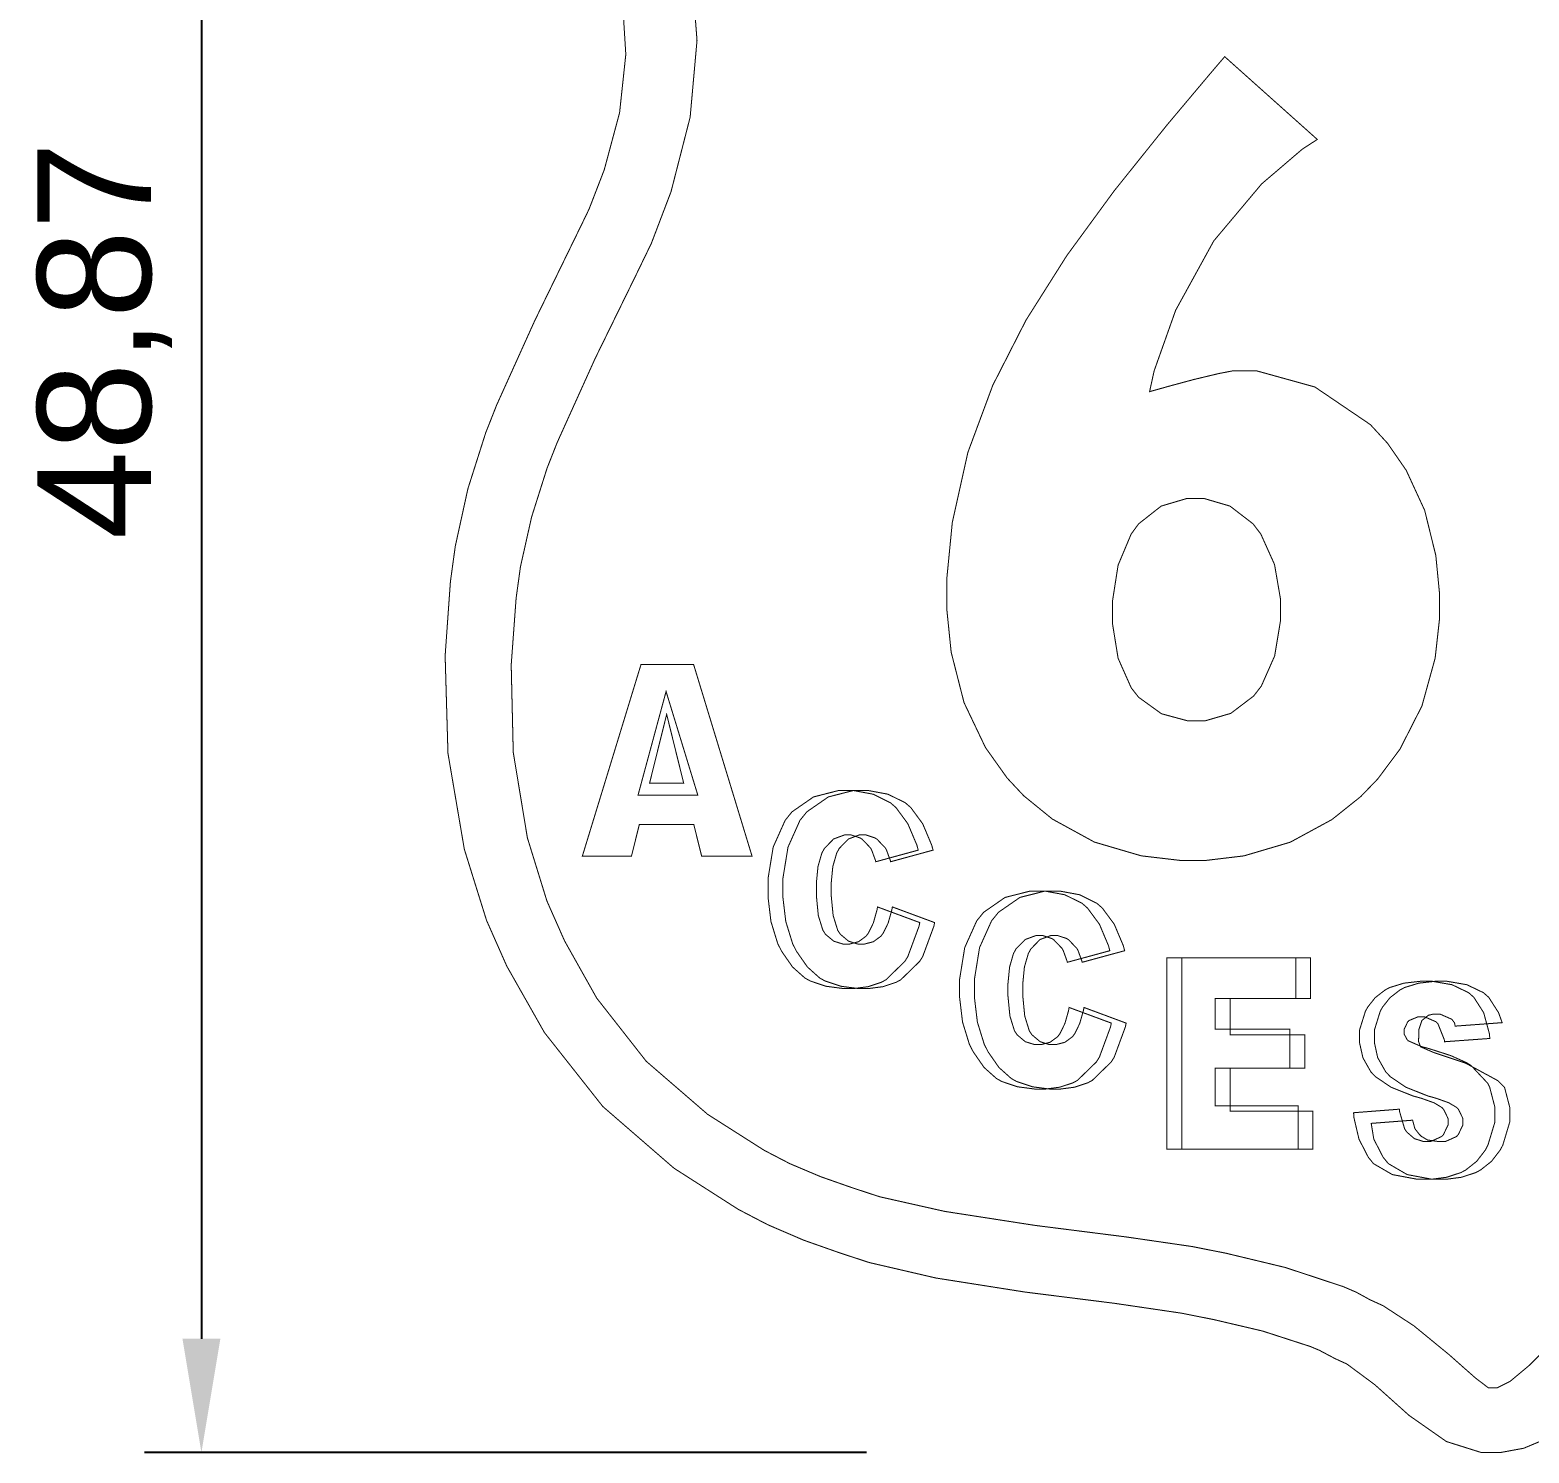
# Model space of a CAD drawing. Header units: millimetres. Extents: x -47 to 281, y -41 to 30.
# Drawn here: x 225.76 to 258.71, y -40.7 to -9.43 of the extents above; entities that cross this region are included whole.
import ezdxf

# ---------------------------------------------------------------- set-up
doc = ezdxf.new("R2010")
doc.units = ezdxf.units.MM
doc.styles.get("Standard").update_dxf_attribs({"font": 'arial.ttf'})
doc.dimstyles.new('ISO-25', dxfattribs={"dimtxt": 2.5, "dimasz": 2.5, "dimexe": 1.25, "dimexo": 0.625, "dimtad": 1, "dimtxsty": 'Standard', "dimcen": 2.5, "dimadec": 0, "dimazin": 0, "dimtfac": 1, "dimtmove": 0, "dimatfit": 3, "dimfxl": 1, "dimarcsym": 0})

# ---------------------------------------------------------------- blocks, each defined once
blk = doc.blocks.new('*D7')
at = {"color": 0, "lineweight": -2, "transparency": 16777216}
for p, q in [((244.147, 8.185), (228.282, 8.185)), ((229.532, 5.685), (229.532, -38.187)), ((244.147, -40.687), (228.282, -40.687))]:
    blk.add_line(p, q, dxfattribs=at)
at = {"color": 0, "transparency": 16777216}
for points in [[(229.115, 5.685), (229.949, 5.685), (229.532, 8.185)], [(229.115, -38.187), (229.949, -38.187), (229.532, -40.687)]]:
    blk.add_solid(points, dxfattribs=at)
at = {"layer": 'Defpoints', "color": 0, "transparency": 16777216}
for p in [(244.772, 8.185), (229.532, -40.687), (244.772, -40.687)]:
    blk.add_point(p, dxfattribs=at)
at = {"color": 0, "transparency": 16777216, "insert": (227.405, -16.251), "char_height": 2.5, "attachment_point": 5, "rotation": 90}
blk.add_mtext('48,87', dxfattribs=at)

msp = doc.modelspace()

# ---------------------------------------------------------------- linework, layer by layer
at = {"color": 0}
for points in [[(240.328, -8.408, 0.0223, 0.0223, 0), (240.425, -9.658, 0.0223, 0.0223, 0), (240.274, -11.345, 0.0223, 0.0223, 0), (239.854, -12.982, 0.0223, 0.0223, 0), (239.422, -14.117, 0.0223, 0.0223, 0), (239.246, -14.48, 0.0223, 0.0223, 0), (239.069, -14.845, 0.0223, 0.0223, 0), (238.183, -16.654, 0.0223, 0.0223, 0), (237.353, -18.491, 0.0223, 0.0223, 0), (237.203, -18.871, 0.0223, 0.0223, 0), (237.129, -19.058, 0.0223, 0.0223, 0), (236.789, -20.132, 0.0223, 0.0223, 0), (236.543, -21.23, 0.0223, 0.0223, 0), (236.516, -21.43, 0.0223, 0.0223, 0), (236.449, -21.914, 0.0223, 0.0223, 0), (236.341, -23.382, 0.0223, 0.0223, 0), (236.386, -25.303, 0.0223, 0.0223, 0), (236.697, -27.182, 0.0223, 0.0223, 0), (237.126, -28.569, 0.0223, 0.0223, 0), (237.321, -29.009, 0.0223, 0.0223, 0), (237.514, -29.445, 0.0223, 0.0223, 0), (238.22, -30.702, 0.0223, 0.0223, 0), (239.309, -32.091, 0.0223, 0.0223, 0), (240.658, -33.256, 0.0223, 0.0223, 0), (241.903, -34.048, 0.0223, 0.0223, 0), (242.338, -34.274, 0.0223, 0.0223, 0), (242.463, -34.339, 0.0223, 0.0223, 0), (243.142, -34.626, 0.0223, 0.0223, 0), (243.843, -34.872, 0.0223, 0.0223, 0), (243.98, -34.917, 0.0223, 0.0223, 0), (244.442, -35.068, 0.0223, 0.0223, 0), (245.869, -35.389, 0.0223, 0.0223, 0), (247.856, -35.697, 0.0223, 0.0223, 0), (249.855, -35.95, 0.0223, 0.0223, 0), (251.306, -36.161, 0.0223, 0.0223, 0), (251.785, -36.256, 0.0223, 0.0223, 0), (252.046, -36.307, 0.0223, 0.0223, 0), (253.353, -36.621, 0.0223, 0.0223, 0), (254.623, -37.04, 0.0223, 0.0223, 0), (254.865, -37.144, 0.0223, 0.0223, 0), (254.912, -37.164, 0.0223, 0.0223, 0), (255.065, -37.247, 0.0223, 0.0223, 0), (255.215, -37.33, 0.0223, 0.0223, 0), (255.261, -37.351, 0.0223, 0.0223, 0), (255.503, -37.461, 0.0223, 0.0223, 0), (256.181, -37.903, 0.0223, 0.0223, 0), (256.95, -38.533, 0.0223, 0.0223, 0), (257.537, -39.052, 0.0223, 0.0223, 0), (257.82, -39.267, 0.0223, 0.0223, 0), (257.915, -39.267, 0.0223, 0.0223, 0), (258.01, -39.267, 0.0223, 0.0223, 0), (258.299, -39.121, 0.0223, 0.0223, 0), (258.713, -38.776, 0.0223, 0.0223, 0), (259.118, -38.374, 0.0223, 0.0223, 0)], [(259.196, -40.342, 0.0223, 0.0223, 0), (258.594, -40.594, 0.0223, 0.0223, 0), (258.085, -40.687, 0.0223, 0.0223, 0), (257.916, -40.687, 0.0223, 0.0223, 0), (257.661, -40.687, 0.0223, 0.0223, 0), (256.896, -40.446, 0.0223, 0.0223, 0), (256.078, -39.874, 0.0223, 0.0223, 0), (255.322, -39.197, 0.0223, 0.0223, 0), (254.709, -38.743, 0.0223, 0.0223, 0), (254.484, -38.64, 0.0223, 0.0223, 0), (254.451, -38.625, 0.0223, 0.0223, 0), (254.144, -38.463, 0.0223, 0.0223, 0), (254.114, -38.446, 0.0223, 0.0223, 0), (253.912, -38.36, 0.0223, 0.0223, 0), (252.855, -38.018, 0.0223, 0.0223, 0), (251.773, -37.764, 0.0223, 0.0223, 0), (251.559, -37.722, 0.0223, 0.0223, 0), (251.071, -37.625, 0.0223, 0.0223, 0), (249.595, -37.408, 0.0223, 0.0223, 0), (247.632, -37.161, 0.0223, 0.0223, 0), (245.677, -36.853, 0.0223, 0.0223, 0), (244.211, -36.513, 0.0223, 0.0223, 0), (243.737, -36.358, 0.0223, 0.0223, 0), (243.574, -36.305, 0.0223, 0.0223, 0), (242.766, -36.02, 0.0223, 0.0223, 0), (241.98, -35.682, 0.0223, 0.0223, 0), (241.828, -35.603, 0.0223, 0.0223, 0), (241.333, -35.345, 0.0223, 0.0223, 0), (239.919, -34.44, 0.0223, 0.0223, 0), (238.354, -33.084, 0.0223, 0.0223, 0), (237.072, -31.46, 0.0223, 0.0223, 0), (236.244, -30, 0.0223, 0.0223, 0), (236.019, -29.491, 0.0223, 0.0223, 0), (235.799, -28.995, 0.0223, 0.0223, 0), (235.311, -27.432, 0.0223, 0.0223, 0), (234.951, -25.324, 0.0223, 0.0223, 0), (234.889, -23.179, 0.0223, 0.0223, 0), (235.005, -21.55, 0.0223, 0.0223, 0), (235.079, -21.012, 0.0223, 0.0223, 0), (235.113, -20.768, 0.0223, 0.0223, 0), (235.39, -19.507, 0.0223, 0.0223, 0), (235.782, -18.276, 0.0223, 0.0223, 0), (235.873, -18.047, 0.0223, 0.0223, 0), (236.022, -17.669, 0.0223, 0.0223, 0), (236.855, -15.824, 0.0223, 0.0223, 0), (237.742, -14.005, 0.0223, 0.0223, 0), (237.92, -13.64, 0.0223, 0.0223, 0), (238.053, -13.364, 0.0223, 0.0223, 0), (238.386, -12.502, 0.0223, 0.0223, 0), (238.723, -11.248, 0.0223, 0.0223, 0), (238.86, -9.966, 0.0223, 0.0223, 0), (238.802, -9.038, 0.0223, 0.0223, 0)]]:
    msp.add_lwpolyline(points, format="xyseb", dxfattribs=at)
for points in [[(254.058, -11.835, 0.0223, 0.0223, 0), (253.731, -12.046, 0.0223, 0.0223, 0), (252.835, -12.812, 0.0223, 0.0223, 0), (251.782, -14.065, 0.0223, 0.0223, 0), (250.945, -15.588, 0.0223, 0.0223, 0), (250.472, -16.92, 0.0223, 0.0223, 0), (250.372, -17.376, 0.0223, 0.0223, 0), (250.461, -17.352, 0.0223, 0.0223, 0), (250.773, -17.264, 0.0223, 0.0223, 0), (251.335, -17.112, 0.0223, 0.0223, 0), (251.896, -16.978, 0.0223, 0.0223, 0), (252.199, -16.92, 0.0223, 0.0223, 0), (252.301, -16.92, 0.0223, 0.0223, 0), (252.727, -16.92, 0.0223, 0.0223, 0), (254.005, -17.274, 0.0223, 0.0223, 0), (255.225, -18.101, 0.0223, 0.0223, 0), (255.443, -18.338, 0.0223, 0.0223, 0), (255.603, -18.512, 0.0223, 0.0223, 0), (256.012, -19.104, 0.0223, 0.0223, 0), (256.418, -19.984, 0.0223, 0.0223, 0), (256.663, -20.977, 0.0223, 0.0223, 0), (256.744, -21.806, 0.0223, 0.0223, 0), (256.744, -22.083, 0.0223, 0.0223, 0), (256.744, -22.37, 0.0223, 0.0223, 0), (256.648, -23.234, 0.0223, 0.0223, 0), (256.358, -24.283, 0.0223, 0.0223, 0), (255.875, -25.232, 0.0223, 0.0223, 0), (255.387, -25.886, 0.0223, 0.0223, 0), (255.2, -26.08, 0.0223, 0.0223, 0), (255.014, -26.273, 0.0223, 0.0223, 0), (254.38, -26.779, 0.0223, 0.0223, 0), (253.463, -27.277, 0.0223, 0.0223, 0), (252.446, -27.577, 0.0223, 0.0223, 0), (251.61, -27.677, 0.0223, 0.0223, 0), (251.331, -27.677, 0.0223, 0.0223, 0), (251.045, -27.677, 0.0223, 0.0223, 0), (250.188, -27.576, 0.0223, 0.0223, 0), (249.157, -27.273, 0.0223, 0.0223, 0), (248.235, -26.768, 0.0223, 0.0223, 0), (247.608, -26.258, 0.0223, 0.0223, 0), (247.426, -26.064, 0.0223, 0.0223, 0), (247.241, -25.866, 0.0223, 0.0223, 0), (246.765, -25.197, 0.0223, 0.0223, 0), (246.294, -24.21, 0.0223, 0.0223, 0), (246.011, -23.101, 0.0223, 0.0223, 0), (245.917, -22.179, 0.0223, 0.0223, 0), (245.917, -21.872, 0.0223, 0.0223, 0), (245.917, -21.465, 0.0223, 0.0223, 0), (246.036, -20.249, 0.0223, 0.0223, 0), (246.378, -18.712, 0.0223, 0.0223, 0), (246.925, -17.238, 0.0223, 0.0223, 0), (247.656, -15.805, 0.0223, 0.0223, 0), (248.552, -14.388, 0.0223, 0.0223, 0), (249.592, -12.967, 0.0223, 0.0223, 0), (250.755, -11.517, 0.0223, 0.0223, 0), (251.704, -10.389, 0.0223, 0.0223, 0), (252.023, -10.016, 0.0223, 0.0223, 0), (254.058, -11.835, 0.0223, 0.0223, 0)], [(251.402, -24.61, 0.0223, 0.0223, 0), (251.591, -24.61, 0.0223, 0.0223, 0), (252.157, -24.446, 0.0223, 0.0223, 0), (252.66, -24.064, 0.0223, 0.0223, 0), (252.744, -23.955, 0.0223, 0.0223, 0), (252.828, -23.846, 0.0223, 0.0223, 0), (253.121, -23.183, 0.0223, 0.0223, 0), (253.247, -22.424, 0.0223, 0.0223, 0), (253.247, -22.171, 0.0223, 0.0223, 0), (253.247, -21.921, 0.0223, 0.0223, 0), (253.118, -21.174, 0.0223, 0.0223, 0), (252.817, -20.506, 0.0223, 0.0223, 0), (252.732, -20.394, 0.0223, 0.0223, 0), (252.647, -20.282, 0.0223, 0.0223, 0), (252.139, -19.891, 0.0223, 0.0223, 0), (251.569, -19.724, 0.0223, 0.0223, 0), (251.379, -19.724, 0.0223, 0.0223, 0), (251.191, -19.724, 0.0223, 0.0223, 0), (250.627, -19.891, 0.0223, 0.0223, 0), (250.13, -20.282, 0.0223, 0.0223, 0), (250.049, -20.394, 0.0223, 0.0223, 0), (249.967, -20.506, 0.0223, 0.0223, 0), (249.68, -21.189, 0.0223, 0.0223, 0), (249.558, -21.97, 0.0223, 0.0223, 0), (249.558, -22.231, 0.0223, 0.0223, 0), (249.558, -22.482, 0.0223, 0.0223, 0), (249.68, -23.235, 0.0223, 0.0223, 0), (249.967, -23.882, 0.0223, 0.0223, 0), (250.049, -23.988, 0.0223, 0.0223, 0), (250.13, -24.091, 0.0223, 0.0223, 0), (250.633, -24.454, 0.0223, 0.0223, 0), (251.209, -24.61, 0.0223, 0.0223, 0), (251.402, -24.61, 0.0223, 0.0223, 0)], [(240.355, -26.891, 0.0223, 0.0223, 0), (239.156, -26.891, 0.0223, 0.0223, 0), (238.984, -27.585, 0.0223, 0.0223, 0), (237.904, -27.585, 0.0223, 0.0223, 0), (239.193, -23.375, 0.0223, 0.0223, 0), (240.351, -23.375, 0.0223, 0.0223, 0), (241.635, -27.585, 0.0223, 0.0223, 0), (240.527, -27.585, 0.0223, 0.0223, 0), (240.355, -26.891, 0.0223, 0.0223, 0)], [(240.132, -25.98, 0.0223, 0.0223, 0), (239.758, -24.467, 0.0223, 0.0223, 0), (239.382, -25.98, 0.0223, 0.0223, 0), (240.132, -25.98, 0.0223, 0.0223, 0)], [(244.392, -28.699, 0.0223, 0.0223, 0), (245.321, -29.043, 0.0223, 0.0223, 0), (245.305, -29.122, 0.0223, 0.0223, 0), (245.058, -29.79, 0.0223, 0.0223, 0), (245.025, -29.843, 0.0223, 0.0223, 0), (244.991, -29.897, 0.0223, 0.0223, 0), (244.576, -30.301, 0.0223, 0.0223, 0), (244.526, -30.328, 0.0223, 0.0223, 0), (244.476, -30.355, 0.0223, 0.0223, 0), (244.187, -30.451, 0.0223, 0.0223, 0), (243.872, -30.492, 0.0223, 0.0223, 0), (243.768, -30.492, 0.0223, 0.0223, 0), (243.64, -30.492, 0.0223, 0.0223, 0), (243.26, -30.442, 0.0223, 0.0223, 0), (242.913, -30.326, 0.0223, 0.0223, 0), (242.854, -30.293, 0.0223, 0.0223, 0), (242.795, -30.26, 0.0223, 0.0223, 0), (242.524, -30.018, 0.0223, 0.0223, 0), (242.286, -29.675, 0.0223, 0.0223, 0), (242.244, -29.592, 0.0223, 0.0223, 0), (242.2, -29.508, 0.0223, 0.0223, 0), (242.05, -29.019, 0.0223, 0.0223, 0), (241.986, -28.485, 0.0223, 0.0223, 0), (241.986, -28.307, 0.0223, 0.0223, 0), (241.986, -28.076, 0.0223, 0.0223, 0), (242.099, -27.384, 0.0223, 0.0223, 0), (242.362, -26.796, 0.0223, 0.0223, 0), (242.438, -26.702, 0.0223, 0.0223, 0), (242.513, -26.609, 0.0223, 0.0223, 0), (242.985, -26.282, 0.0223, 0.0223, 0), (243.535, -26.141, 0.0223, 0.0223, 0), (243.718, -26.141, 0.0223, 0.0223, 0), (243.863, -26.141, 0.0223, 0.0223, 0), (244.296, -26.222, 0.0223, 0.0223, 0), (244.675, -26.409, 0.0223, 0.0223, 0), (244.737, -26.463, 0.0223, 0.0223, 0), (244.798, -26.516, 0.0223, 0.0223, 0), (245.059, -26.871, 0.0223, 0.0223, 0), (245.257, -27.34, 0.0223, 0.0223, 0), (245.287, -27.451, 0.0223, 0.0223, 0), (244.354, -27.706, 0.0223, 0.0223, 0), (244.346, -27.673, 0.0223, 0.0223, 0), (244.26, -27.441, 0.0223, 0.0223, 0), (244.251, -27.426, 0.0223, 0.0223, 0), (244.236, -27.401, 0.0223, 0.0223, 0), (244.055, -27.211, 0.0223, 0.0223, 0), (244.034, -27.198, 0.0223, 0.0223, 0), (244.012, -27.184, 0.0223, 0.0223, 0), (243.812, -27.117, 0.0223, 0.0223, 0), (243.746, -27.117, 0.0223, 0.0223, 0), (243.666, -27.117, 0.0223, 0.0223, 0), (243.427, -27.206, 0.0223, 0.0223, 0), (243.225, -27.413, 0.0223, 0.0223, 0), (243.193, -27.472, 0.0223, 0.0223, 0), (243.169, -27.515, 0.0223, 0.0223, 0), (243.084, -27.81, 0.0223, 0.0223, 0), (243.048, -28.177, 0.0223, 0.0223, 0), (243.048, -28.299, 0.0223, 0.0223, 0), (243.048, -28.446, 0.0223, 0.0223, 0), (243.091, -28.888, 0.0223, 0.0223, 0), (243.192, -29.214, 0.0223, 0.0223, 0), (243.221, -29.257, 0.0223, 0.0223, 0), (243.249, -29.3, 0.0223, 0.0223, 0), (243.429, -29.451, 0.0223, 0.0223, 0), (243.637, -29.516, 0.0223, 0.0223, 0), (243.707, -29.516, 0.0223, 0.0223, 0), (243.774, -29.516, 0.0223, 0.0223, 0), (243.974, -29.464, 0.0223, 0.0223, 0), (244.14, -29.342, 0.0223, 0.0223, 0), (244.167, -29.307, 0.0223, 0.0223, 0), (244.193, -29.272, 0.0223, 0.0223, 0), (244.301, -29.05, 0.0223, 0.0223, 0), (244.381, -28.765, 0.0223, 0.0223, 0), (244.392, -28.699, 0.0223, 0.0223, 0)], [(248.603, -30.908, 0.0223, 0.0223, 0), (249.531, -31.252, 0.0223, 0.0223, 0), (249.515, -31.332, 0.0223, 0.0223, 0), (249.269, -31.999, 0.0223, 0.0223, 0), (249.236, -32.052, 0.0223, 0.0223, 0), (249.202, -32.106, 0.0223, 0.0223, 0), (248.787, -32.51, 0.0223, 0.0223, 0), (248.737, -32.537, 0.0223, 0.0223, 0), (248.687, -32.564, 0.0223, 0.0223, 0), (248.398, -32.66, 0.0223, 0.0223, 0), (248.083, -32.701, 0.0223, 0.0223, 0), (247.979, -32.701, 0.0223, 0.0223, 0), (247.851, -32.701, 0.0223, 0.0223, 0), (247.471, -32.651, 0.0223, 0.0223, 0), (247.124, -32.535, 0.0223, 0.0223, 0), (247.065, -32.502, 0.0223, 0.0223, 0), (247.006, -32.469, 0.0223, 0.0223, 0), (246.735, -32.227, 0.0223, 0.0223, 0), (246.497, -31.884, 0.0223, 0.0223, 0), (246.454, -31.801, 0.0223, 0.0223, 0), (246.411, -31.717, 0.0223, 0.0223, 0), (246.261, -31.229, 0.0223, 0.0223, 0), (246.197, -30.694, 0.0223, 0.0223, 0), (246.197, -30.516, 0.0223, 0.0223, 0), (246.197, -30.285, 0.0223, 0.0223, 0), (246.309, -29.592, 0.0223, 0.0223, 0), (246.573, -29.004, 0.0223, 0.0223, 0), (246.649, -28.911, 0.0223, 0.0223, 0), (246.724, -28.817, 0.0223, 0.0223, 0), (247.196, -28.49, 0.0223, 0.0223, 0), (247.746, -28.351, 0.0223, 0.0223, 0), (247.929, -28.351, 0.0223, 0.0223, 0), (248.074, -28.351, 0.0223, 0.0223, 0), (248.507, -28.431, 0.0223, 0.0223, 0), (248.886, -28.618, 0.0223, 0.0223, 0), (248.948, -28.672, 0.0223, 0.0223, 0), (249.009, -28.726, 0.0223, 0.0223, 0), (249.27, -29.08, 0.0223, 0.0223, 0), (249.468, -29.549, 0.0223, 0.0223, 0), (249.498, -29.661, 0.0223, 0.0223, 0), (248.565, -29.915, 0.0223, 0.0223, 0), (248.556, -29.883, 0.0223, 0.0223, 0), (248.471, -29.65, 0.0223, 0.0223, 0), (248.462, -29.635, 0.0223, 0.0223, 0), (248.447, -29.61, 0.0223, 0.0223, 0), (248.265, -29.42, 0.0223, 0.0223, 0), (248.245, -29.407, 0.0223, 0.0223, 0), (248.223, -29.393, 0.0223, 0.0223, 0), (248.023, -29.327, 0.0223, 0.0223, 0), (247.957, -29.327, 0.0223, 0.0223, 0), (247.877, -29.327, 0.0223, 0.0223, 0), (247.638, -29.415, 0.0223, 0.0223, 0), (247.436, -29.622, 0.0223, 0.0223, 0), (247.404, -29.681, 0.0223, 0.0223, 0), (247.38, -29.725, 0.0223, 0.0223, 0), (247.295, -30.019, 0.0223, 0.0223, 0), (247.259, -30.386, 0.0223, 0.0223, 0), (247.259, -30.508, 0.0223, 0.0223, 0), (247.259, -30.655, 0.0223, 0.0223, 0), (247.302, -31.097, 0.0223, 0.0223, 0), (247.403, -31.423, 0.0223, 0.0223, 0), (247.432, -31.466, 0.0223, 0.0223, 0), (247.46, -31.509, 0.0223, 0.0223, 0), (247.64, -31.66, 0.0223, 0.0223, 0), (247.848, -31.725, 0.0223, 0.0223, 0), (247.918, -31.725, 0.0223, 0.0223, 0), (247.985, -31.725, 0.0223, 0.0223, 0), (248.184, -31.673, 0.0223, 0.0223, 0), (248.351, -31.551, 0.0223, 0.0223, 0), (248.377, -31.516, 0.0223, 0.0223, 0), (248.403, -31.481, 0.0223, 0.0223, 0), (248.511, -31.259, 0.0223, 0.0223, 0), (248.592, -30.974, 0.0223, 0.0223, 0), (248.603, -30.908, 0.0223, 0.0223, 0)], [(250.753, -29.814, 0.0223, 0.0223, 0), (253.585, -29.814, 0.0223, 0.0223, 0), (253.585, -30.713, 0.0223, 0.0223, 0), (251.815, -30.713, 0.0223, 0.0223, 0), (251.815, -31.383, 0.0223, 0.0223, 0), (253.456, -31.383, 0.0223, 0.0223, 0), (253.456, -32.241, 0.0223, 0.0223, 0), (251.815, -32.241, 0.0223, 0.0223, 0), (251.815, -33.071, 0.0223, 0.0223, 0), (253.637, -33.071, 0.0223, 0.0223, 0), (253.637, -34.023, 0.0223, 0.0223, 0), (250.753, -34.023, 0.0223, 0.0223, 0), (250.753, -29.814, 0.0223, 0.0223, 0)], [(254.856, -33.221, 0.0223, 0.0223, 0), (255.861, -33.143, 0.0223, 0.0223, 0), (255.866, -33.193, 0.0223, 0.0223, 0), (255.977, -33.574, 0.0223, 0.0223, 0), (255.994, -33.6, 0.0223, 0.0223, 0), (256.021, -33.642, 0.0223, 0.0223, 0), (256.193, -33.791, 0.0223, 0.0223, 0), (256.394, -33.854, 0.0223, 0.0223, 0), (256.461, -33.854, 0.0223, 0.0223, 0), (256.548, -33.854, 0.0223, 0.0223, 0), (256.789, -33.745, 0.0223, 0.0223, 0), (256.81, -33.724, 0.0223, 0.0223, 0), (256.83, -33.702, 0.0223, 0.0223, 0), (256.932, -33.491, 0.0223, 0.0223, 0), (256.932, -33.421, 0.0223, 0.0223, 0), (256.932, -33.348, 0.0223, 0.0223, 0), (256.836, -33.15, 0.0223, 0.0223, 0), (256.817, -33.128, 0.0223, 0.0223, 0), (256.797, -33.107, 0.0223, 0.0223, 0), (256.624, -33.003, 0.0223, 0.0223, 0), (256.347, -32.904, 0.0223, 0.0223, 0), (256.276, -32.884, 0.0223, 0.0223, 0), (256.16, -32.852, 0.0223, 0.0223, 0), (255.68, -32.661, 0.0223, 0.0223, 0), (255.334, -32.427, 0.0223, 0.0223, 0), (255.284, -32.374, 0.0223, 0.0223, 0), (255.234, -32.321, 0.0223, 0.0223, 0), (255.06, -32.012, 0.0223, 0.0223, 0), (254.985, -31.675, 0.0223, 0.0223, 0), (254.985, -31.563, 0.0223, 0.0223, 0), (254.985, -31.409, 0.0223, 0.0223, 0), (255.113, -30.999, 0.0223, 0.0223, 0), (255.138, -30.951, 0.0223, 0.0223, 0), (255.164, -30.903, 0.0223, 0.0223, 0), (255.33, -30.693, 0.0223, 0.0223, 0), (255.547, -30.525, 0.0223, 0.0223, 0), (255.599, -30.497, 0.0223, 0.0223, 0), (255.65, -30.47, 0.0223, 0.0223, 0), (255.962, -30.374, 0.0223, 0.0223, 0), (256.321, -30.333, 0.0223, 0.0223, 0), (256.44, -30.333, 0.0223, 0.0223, 0), (256.585, -30.333, 0.0223, 0.0223, 0), (257.019, -30.408, 0.0223, 0.0223, 0), (257.383, -30.583, 0.0223, 0.0223, 0), (257.441, -30.634, 0.0223, 0.0223, 0), (257.498, -30.684, 0.0223, 0.0223, 0), (257.715, -31.022, 0.0223, 0.0223, 0), (257.839, -31.479, 0.0223, 0.0223, 0), (257.851, -31.589, 0.0223, 0.0223, 0), (256.856, -31.661, 0.0223, 0.0223, 0), (256.849, -31.614, 0.0223, 0.0223, 0), (256.71, -31.267, 0.0223, 0.0223, 0), (256.69, -31.245, 0.0223, 0.0223, 0), (256.668, -31.223, 0.0223, 0.0223, 0), (256.42, -31.115, 0.0223, 0.0223, 0), (256.338, -31.115, 0.0223, 0.0223, 0), (256.268, -31.115, 0.0223, 0.0223, 0), (256.075, -31.195, 0.0223, 0.0223, 0), (256.06, -31.211, 0.0223, 0.0223, 0), (256.044, -31.226, 0.0223, 0.0223, 0), (255.966, -31.39, 0.0223, 0.0223, 0), (255.966, -31.445, 0.0223, 0.0223, 0), (255.966, -31.49, 0.0223, 0.0223, 0), (256.029, -31.611, 0.0223, 0.0223, 0), (256.042, -31.626, 0.0223, 0.0223, 0), (256.054, -31.639, 0.0223, 0.0223, 0), (256.349, -31.768, 0.0223, 0.0223, 0), (256.395, -31.78, 0.0223, 0.0223, 0), (256.511, -31.811, 0.0223, 0.0223, 0), (256.99, -31.965, 0.0223, 0.0223, 0), (257.338, -32.121, 0.0223, 0.0223, 0), (257.388, -32.152, 0.0223, 0.0223, 0), (257.438, -32.183, 0.0223, 0.0223, 0), (257.802, -32.572, 0.0223, 0.0223, 0), (257.825, -32.619, 0.0223, 0.0223, 0), (257.848, -32.665, 0.0223, 0.0223, 0), (257.961, -33.098, 0.0223, 0.0223, 0), (257.961, -33.242, 0.0223, 0.0223, 0), (257.961, -33.428, 0.0223, 0.0223, 0), (257.809, -33.931, 0.0223, 0.0223, 0), (257.779, -33.989, 0.0223, 0.0223, 0), (257.749, -34.045, 0.0223, 0.0223, 0), (257.561, -34.289, 0.0223, 0.0223, 0), (257.324, -34.477, 0.0223, 0.0223, 0), (257.27, -34.507, 0.0223, 0.0223, 0), (257.215, -34.536, 0.0223, 0.0223, 0), (256.901, -34.639, 0.0223, 0.0223, 0), (256.56, -34.684, 0.0223, 0.0223, 0), (256.446, -34.684, 0.0223, 0.0223, 0), (256.261, -34.684, 0.0223, 0.0223, 0), (255.707, -34.58, 0.0223, 0.0223, 0), (255.292, -34.339, 0.0223, 0.0223, 0), (255.237, -34.27, 0.0223, 0.0223, 0), (255.18, -34.201, 0.0223, 0.0223, 0), (254.974, -33.801, 0.0223, 0.0223, 0), (254.863, -33.327, 0.0223, 0.0223, 0), (254.856, -33.221, 0.0223, 0.0223, 0)]]:
    msp.add_lwpolyline(points, format="xyseb", close=True, dxfattribs=at)
at = {"color": 1}
for points in [[(240.355, -26.891, 0.0223, 0.0223, 0), (239.156, -26.891, 0.0223, 0.0223, 0), (238.984, -27.585, 0.0223, 0.0223, 0), (237.904, -27.585, 0.0223, 0.0223, 0), (239.193, -23.375, 0.0223, 0.0223, 0), (240.351, -23.375, 0.0223, 0.0223, 0), (241.635, -27.585, 0.0223, 0.0223, 0), (240.527, -27.585, 0.0223, 0.0223, 0), (240.355, -26.891, 0.0223, 0.0223, 0)], [(240.355, -26.891, 0.0223, 0.0223, 0), (239.156, -26.891, 0.0223, 0.0223, 0), (238.984, -27.585, 0.0223, 0.0223, 0), (237.904, -27.585, 0.0223, 0.0223, 0), (239.193, -23.375, 0.0223, 0.0223, 0), (240.351, -23.375, 0.0223, 0.0223, 0), (241.635, -27.585, 0.0223, 0.0223, 0), (240.527, -27.585, 0.0223, 0.0223, 0), (240.355, -26.891, 0.0223, 0.0223, 0)], [(240.442, -26.241, 0.0223, 0.0223, 0), (239.745, -23.965, 0.0223, 0.0223, 0), (239.129, -26.241, 0.0223, 0.0223, 0), (240.442, -26.241, 0.0223, 0.0223, 0)], [(255.243, -33.455, 0.0223, 0.0223, 0), (256.153, -33.385, 0.0223, 0.0223, 0), (256.203, -33.572, 0.0223, 0.0223, 0), (256.298, -33.693, 0.0223, 0.0223, 0), (256.348, -33.742, 0.0223, 0.0223, 0), (256.484, -33.821, 0.0223, 0.0223, 0), (256.72, -33.854, 0.0223, 0.0223, 0), (256.787, -33.854, 0.0223, 0.0223, 0), (256.874, -33.854, 0.0223, 0.0223, 0), (257.116, -33.745, 0.0223, 0.0223, 0), (257.136, -33.724, 0.0223, 0.0223, 0), (257.156, -33.702, 0.0223, 0.0223, 0), (257.258, -33.491, 0.0223, 0.0223, 0), (257.258, -33.421, 0.0223, 0.0223, 0), (257.258, -33.348, 0.0223, 0.0223, 0), (257.162, -33.15, 0.0223, 0.0223, 0), (257.143, -33.128, 0.0223, 0.0223, 0), (257.124, -33.107, 0.0223, 0.0223, 0), (256.95, -33.003, 0.0223, 0.0223, 0), (256.673, -32.904, 0.0223, 0.0223, 0), (256.603, -32.884, 0.0223, 0.0223, 0), (256.487, -32.852, 0.0223, 0.0223, 0), (256.006, -32.661, 0.0223, 0.0223, 0), (255.66, -32.427, 0.0223, 0.0223, 0), (255.611, -32.374, 0.0223, 0.0223, 0), (255.561, -32.321, 0.0223, 0.0223, 0), (255.386, -32.012, 0.0223, 0.0223, 0), (255.312, -31.675, 0.0223, 0.0223, 0), (255.312, -31.563, 0.0223, 0.0223, 0), (255.312, -31.409, 0.0223, 0.0223, 0), (255.439, -30.999, 0.0223, 0.0223, 0), (255.464, -30.951, 0.0223, 0.0223, 0), (255.49, -30.903, 0.0223, 0.0223, 0), (255.656, -30.693, 0.0223, 0.0223, 0), (255.873, -30.525, 0.0223, 0.0223, 0), (255.925, -30.497, 0.0223, 0.0223, 0), (255.976, -30.47, 0.0223, 0.0223, 0), (256.288, -30.374, 0.0223, 0.0223, 0), (256.647, -30.333, 0.0223, 0.0223, 0), (256.767, -30.333, 0.0223, 0.0223, 0), (256.911, -30.333, 0.0223, 0.0223, 0), (257.345, -30.408, 0.0223, 0.0223, 0), (257.71, -30.583, 0.0223, 0.0223, 0), (257.767, -30.634, 0.0223, 0.0223, 0), (257.825, -30.684, 0.0223, 0.0223, 0), (258.042, -31.022, 0.0223, 0.0223, 0), (258.121, -31.242, 0.0223, 0.0223, 0), (257.088, -31.318, 0.0223, 0.0223, 0), (257.075, -31.248, 0.0223, 0.0223, 0), (257.016, -31.168, 0.0223, 0.0223, 0), (256.767, -31.059, 0.0223, 0.0223, 0), (256.612, -31.053, 0.0223, 0.0223, 0), (256.501, -31.079, 0.0223, 0.0223, 0), (256.356, -31.195, 0.0223, 0.0223, 0), (256.292, -31.39, 0.0223, 0.0223, 0), (256.284, -31.657, 0.0223, 0.0223, 0), (256.327, -31.772, 0.0223, 0.0223, 0), (256.622, -31.9, 0.0223, 0.0223, 0), (257.316, -32.131, 0.0223, 0.0223, 0), (258.026, -32.516, 0.0223, 0.0223, 0), (258.174, -32.665, 0.0223, 0.0223, 0), (258.287, -33.098, 0.0223, 0.0223, 0), (258.287, -33.242, 0.0223, 0.0223, 0), (258.287, -33.428, 0.0223, 0.0223, 0), (258.136, -33.931, 0.0223, 0.0223, 0), (258.106, -33.989, 0.0223, 0.0223, 0), (258.075, -34.045, 0.0223, 0.0223, 0), (257.887, -34.289, 0.0223, 0.0223, 0), (257.65, -34.477, 0.0223, 0.0223, 0), (257.596, -34.507, 0.0223, 0.0223, 0), (257.541, -34.536, 0.0223, 0.0223, 0), (257.227, -34.639, 0.0223, 0.0223, 0), (256.886, -34.684, 0.0223, 0.0223, 0), (256.772, -34.684, 0.0223, 0.0223, 0), (256.587, -34.684, 0.0223, 0.0223, 0), (256.033, -34.58, 0.0223, 0.0223, 0), (255.619, -34.339, 0.0223, 0.0223, 0), (255.563, -34.27, 0.0223, 0.0223, 0), (255.506, -34.201, 0.0223, 0.0223, 0), (255.3, -33.801, 0.0223, 0.0223, 0), (255.243, -33.455, 0.0223, 0.0223, 0)]]:
    msp.add_lwpolyline(points, format="xyseb", close=True, dxfattribs=at)
at = {"color": 5}
for points in [[(240.355, -26.891, 0.0223, 0.0223, 0), (239.156, -26.891, 0.0223, 0.0223, 0), (238.984, -27.585, 0.0223, 0.0223, 0), (237.904, -27.585, 0.0223, 0.0223, 0), (239.193, -23.375, 0.0223, 0.0223, 0), (240.351, -23.375, 0.0223, 0.0223, 0), (241.635, -27.585, 0.0223, 0.0223, 0), (240.527, -27.585, 0.0223, 0.0223, 0), (240.355, -26.891, 0.0223, 0.0223, 0)], [(240.442, -26.241, 0.0223, 0.0223, 0), (239.745, -23.965, 0.0223, 0.0223, 0), (239.129, -26.241, 0.0223, 0.0223, 0), (240.442, -26.241, 0.0223, 0.0223, 0)], [(244.719, -28.699, 0.0223, 0.0223, 0), (245.647, -29.043, 0.0223, 0.0223, 0), (245.631, -29.122, 0.0223, 0.0223, 0), (245.385, -29.79, 0.0223, 0.0223, 0), (245.351, -29.843, 0.0223, 0.0223, 0), (245.317, -29.897, 0.0223, 0.0223, 0), (244.902, -30.301, 0.0223, 0.0223, 0), (244.852, -30.328, 0.0223, 0.0223, 0), (244.802, -30.355, 0.0223, 0.0223, 0), (244.513, -30.451, 0.0223, 0.0223, 0), (244.199, -30.492, 0.0223, 0.0223, 0), (244.094, -30.492, 0.0223, 0.0223, 0), (243.967, -30.492, 0.0223, 0.0223, 0), (243.586, -30.442, 0.0223, 0.0223, 0), (243.239, -30.326, 0.0223, 0.0223, 0), (243.18, -30.293, 0.0223, 0.0223, 0), (243.121, -30.26, 0.0223, 0.0223, 0), (242.851, -30.018, 0.0223, 0.0223, 0), (242.612, -29.675, 0.0223, 0.0223, 0), (242.57, -29.592, 0.0223, 0.0223, 0), (242.527, -29.508, 0.0223, 0.0223, 0), (242.376, -29.019, 0.0223, 0.0223, 0), (242.312, -28.485, 0.0223, 0.0223, 0), (242.312, -28.307, 0.0223, 0.0223, 0), (242.312, -28.076, 0.0223, 0.0223, 0), (242.425, -27.384, 0.0223, 0.0223, 0), (242.688, -26.796, 0.0223, 0.0223, 0), (242.764, -26.702, 0.0223, 0.0223, 0), (242.839, -26.609, 0.0223, 0.0223, 0), (243.311, -26.282, 0.0223, 0.0223, 0), (243.861, -26.141, 0.0223, 0.0223, 0), (244.044, -26.141, 0.0223, 0.0223, 0), (244.189, -26.141, 0.0223, 0.0223, 0), (244.622, -26.222, 0.0223, 0.0223, 0), (245.001, -26.409, 0.0223, 0.0223, 0), (245.063, -26.463, 0.0223, 0.0223, 0), (245.124, -26.516, 0.0223, 0.0223, 0), (245.385, -26.871, 0.0223, 0.0223, 0), (245.583, -27.34, 0.0223, 0.0223, 0), (245.613, -27.451, 0.0223, 0.0223, 0), (244.68, -27.706, 0.0223, 0.0223, 0), (244.672, -27.673, 0.0223, 0.0223, 0), (244.586, -27.441, 0.0223, 0.0223, 0), (244.577, -27.426, 0.0223, 0.0223, 0), (244.562, -27.401, 0.0223, 0.0223, 0), (244.381, -27.211, 0.0223, 0.0223, 0), (244.36, -27.198, 0.0223, 0.0223, 0), (244.338, -27.184, 0.0223, 0.0223, 0), (244.138, -27.117, 0.0223, 0.0223, 0), (244.072, -27.117, 0.0223, 0.0223, 0), (243.992, -27.117, 0.0223, 0.0223, 0), (243.753, -27.206, 0.0223, 0.0223, 0), (243.551, -27.413, 0.0223, 0.0223, 0), (243.519, -27.472, 0.0223, 0.0223, 0), (243.495, -27.515, 0.0223, 0.0223, 0), (243.41, -27.81, 0.0223, 0.0223, 0), (243.374, -28.177, 0.0223, 0.0223, 0), (243.374, -28.299, 0.0223, 0.0223, 0), (243.374, -28.446, 0.0223, 0.0223, 0), (243.417, -28.888, 0.0223, 0.0223, 0), (243.518, -29.214, 0.0223, 0.0223, 0), (243.547, -29.257, 0.0223, 0.0223, 0), (243.576, -29.3, 0.0223, 0.0223, 0), (243.755, -29.451, 0.0223, 0.0223, 0), (243.963, -29.516, 0.0223, 0.0223, 0), (244.033, -29.516, 0.0223, 0.0223, 0), (244.1, -29.516, 0.0223, 0.0223, 0), (244.3, -29.464, 0.0223, 0.0223, 0), (244.467, -29.342, 0.0223, 0.0223, 0), (244.493, -29.307, 0.0223, 0.0223, 0), (244.519, -29.272, 0.0223, 0.0223, 0), (244.627, -29.05, 0.0223, 0.0223, 0), (244.707, -28.765, 0.0223, 0.0223, 0), (244.719, -28.699, 0.0223, 0.0223, 0)], [(248.93, -30.908, 0.0223, 0.0223, 0), (249.857, -31.252, 0.0223, 0.0223, 0), (249.841, -31.332, 0.0223, 0.0223, 0), (249.595, -31.999, 0.0223, 0.0223, 0), (249.562, -32.052, 0.0223, 0.0223, 0), (249.528, -32.106, 0.0223, 0.0223, 0), (249.113, -32.51, 0.0223, 0.0223, 0), (249.063, -32.537, 0.0223, 0.0223, 0), (249.013, -32.564, 0.0223, 0.0223, 0), (248.724, -32.66, 0.0223, 0.0223, 0), (248.41, -32.701, 0.0223, 0.0223, 0), (248.305, -32.701, 0.0223, 0.0223, 0), (248.178, -32.701, 0.0223, 0.0223, 0), (247.797, -32.651, 0.0223, 0.0223, 0), (247.45, -32.535, 0.0223, 0.0223, 0), (247.391, -32.502, 0.0223, 0.0223, 0), (247.332, -32.469, 0.0223, 0.0223, 0), (247.061, -32.227, 0.0223, 0.0223, 0), (246.823, -31.884, 0.0223, 0.0223, 0), (246.781, -31.801, 0.0223, 0.0223, 0), (246.738, -31.717, 0.0223, 0.0223, 0), (246.587, -31.229, 0.0223, 0.0223, 0), (246.523, -30.694, 0.0223, 0.0223, 0), (246.523, -30.516, 0.0223, 0.0223, 0), (246.523, -30.285, 0.0223, 0.0223, 0), (246.635, -29.592, 0.0223, 0.0223, 0), (246.899, -29.004, 0.0223, 0.0223, 0), (246.975, -28.911, 0.0223, 0.0223, 0), (247.05, -28.817, 0.0223, 0.0223, 0), (247.522, -28.49, 0.0223, 0.0223, 0), (248.072, -28.351, 0.0223, 0.0223, 0), (248.255, -28.351, 0.0223, 0.0223, 0), (248.4, -28.351, 0.0223, 0.0223, 0), (248.833, -28.431, 0.0223, 0.0223, 0), (249.212, -28.618, 0.0223, 0.0223, 0), (249.274, -28.672, 0.0223, 0.0223, 0), (249.335, -28.726, 0.0223, 0.0223, 0), (249.596, -29.08, 0.0223, 0.0223, 0), (249.794, -29.549, 0.0223, 0.0223, 0), (249.824, -29.661, 0.0223, 0.0223, 0), (248.891, -29.915, 0.0223, 0.0223, 0), (248.882, -29.883, 0.0223, 0.0223, 0), (248.797, -29.65, 0.0223, 0.0223, 0), (248.788, -29.635, 0.0223, 0.0223, 0), (248.773, -29.61, 0.0223, 0.0223, 0), (248.592, -29.42, 0.0223, 0.0223, 0), (248.571, -29.407, 0.0223, 0.0223, 0), (248.549, -29.393, 0.0223, 0.0223, 0), (248.349, -29.327, 0.0223, 0.0223, 0), (248.283, -29.327, 0.0223, 0.0223, 0), (248.203, -29.327, 0.0223, 0.0223, 0), (247.964, -29.415, 0.0223, 0.0223, 0), (247.762, -29.622, 0.0223, 0.0223, 0), (247.73, -29.681, 0.0223, 0.0223, 0), (247.706, -29.725, 0.0223, 0.0223, 0), (247.621, -30.019, 0.0223, 0.0223, 0), (247.585, -30.386, 0.0223, 0.0223, 0), (247.585, -30.508, 0.0223, 0.0223, 0), (247.585, -30.655, 0.0223, 0.0223, 0), (247.628, -31.097, 0.0223, 0.0223, 0), (247.729, -31.423, 0.0223, 0.0223, 0), (247.758, -31.466, 0.0223, 0.0223, 0), (247.787, -31.509, 0.0223, 0.0223, 0), (247.966, -31.66, 0.0223, 0.0223, 0), (248.174, -31.725, 0.0223, 0.0223, 0), (248.244, -31.725, 0.0223, 0.0223, 0), (248.311, -31.725, 0.0223, 0.0223, 0), (248.511, -31.673, 0.0223, 0.0223, 0), (248.677, -31.551, 0.0223, 0.0223, 0), (248.703, -31.516, 0.0223, 0.0223, 0), (248.729, -31.481, 0.0223, 0.0223, 0), (248.837, -31.259, 0.0223, 0.0223, 0), (248.918, -30.974, 0.0223, 0.0223, 0), (248.93, -30.908, 0.0223, 0.0223, 0)], [(251.079, -29.814, 0.0223, 0.0223, 0), (253.911, -29.814, 0.0223, 0.0223, 0), (253.911, -30.713, 0.0223, 0.0223, 0), (252.141, -30.713, 0.0223, 0.0223, 0), (252.141, -31.51, 0.0223, 0.0223, 0), (253.782, -31.51, 0.0223, 0.0223, 0), (253.782, -32.241, 0.0223, 0.0223, 0), (252.141, -32.241, 0.0223, 0.0223, 0), (252.141, -33.188, 0.0223, 0.0223, 0), (253.963, -33.188, 0.0223, 0.0223, 0), (253.963, -34.023, 0.0223, 0.0223, 0), (251.079, -34.023, 0.0223, 0.0223, 0), (251.079, -29.814, 0.0223, 0.0223, 0)], [(255.243, -33.455, 0.0223, 0.0223, 0), (256.153, -33.385, 0.0223, 0.0223, 0), (256.203, -33.572, 0.0223, 0.0223, 0), (256.298, -33.693, 0.0223, 0.0223, 0), (256.348, -33.742, 0.0223, 0.0223, 0), (256.484, -33.821, 0.0223, 0.0223, 0), (256.72, -33.854, 0.0223, 0.0223, 0), (256.787, -33.854, 0.0223, 0.0223, 0), (256.874, -33.854, 0.0223, 0.0223, 0), (257.116, -33.745, 0.0223, 0.0223, 0), (257.136, -33.724, 0.0223, 0.0223, 0), (257.156, -33.702, 0.0223, 0.0223, 0), (257.258, -33.491, 0.0223, 0.0223, 0), (257.258, -33.421, 0.0223, 0.0223, 0), (257.258, -33.348, 0.0223, 0.0223, 0), (257.162, -33.15, 0.0223, 0.0223, 0), (257.143, -33.128, 0.0223, 0.0223, 0), (257.124, -33.107, 0.0223, 0.0223, 0), (256.95, -33.003, 0.0223, 0.0223, 0), (256.673, -32.904, 0.0223, 0.0223, 0), (256.603, -32.884, 0.0223, 0.0223, 0), (256.487, -32.852, 0.0223, 0.0223, 0), (256.006, -32.661, 0.0223, 0.0223, 0), (255.66, -32.427, 0.0223, 0.0223, 0), (255.611, -32.374, 0.0223, 0.0223, 0), (255.561, -32.321, 0.0223, 0.0223, 0), (255.386, -32.012, 0.0223, 0.0223, 0), (255.312, -31.675, 0.0223, 0.0223, 0), (255.312, -31.563, 0.0223, 0.0223, 0), (255.312, -31.409, 0.0223, 0.0223, 0), (255.439, -30.999, 0.0223, 0.0223, 0), (255.464, -30.951, 0.0223, 0.0223, 0), (255.49, -30.903, 0.0223, 0.0223, 0), (255.656, -30.693, 0.0223, 0.0223, 0), (255.873, -30.525, 0.0223, 0.0223, 0), (255.925, -30.497, 0.0223, 0.0223, 0), (255.976, -30.47, 0.0223, 0.0223, 0), (256.288, -30.374, 0.0223, 0.0223, 0), (256.647, -30.333, 0.0223, 0.0223, 0), (256.767, -30.333, 0.0223, 0.0223, 0), (256.911, -30.333, 0.0223, 0.0223, 0), (257.345, -30.408, 0.0223, 0.0223, 0), (257.71, -30.583, 0.0223, 0.0223, 0), (257.767, -30.634, 0.0223, 0.0223, 0), (257.825, -30.684, 0.0223, 0.0223, 0), (258.042, -31.022, 0.0223, 0.0223, 0), (258.121, -31.242, 0.0223, 0.0223, 0), (257.088, -31.318, 0.0223, 0.0223, 0), (257.075, -31.248, 0.0223, 0.0223, 0), (257.016, -31.168, 0.0223, 0.0223, 0), (256.767, -31.059, 0.0223, 0.0223, 0), (256.612, -31.053, 0.0223, 0.0223, 0), (256.501, -31.079, 0.0223, 0.0223, 0), (256.356, -31.195, 0.0223, 0.0223, 0), (256.292, -31.39, 0.0223, 0.0223, 0), (256.284, -31.657, 0.0223, 0.0223, 0), (256.327, -31.772, 0.0223, 0.0223, 0), (256.622, -31.9, 0.0223, 0.0223, 0), (257.316, -32.131, 0.0223, 0.0223, 0), (258.026, -32.516, 0.0223, 0.0223, 0), (258.174, -32.665, 0.0223, 0.0223, 0), (258.287, -33.098, 0.0223, 0.0223, 0), (258.287, -33.242, 0.0223, 0.0223, 0), (258.287, -33.428, 0.0223, 0.0223, 0), (258.136, -33.931, 0.0223, 0.0223, 0), (258.106, -33.989, 0.0223, 0.0223, 0), (258.075, -34.045, 0.0223, 0.0223, 0), (257.887, -34.289, 0.0223, 0.0223, 0), (257.65, -34.477, 0.0223, 0.0223, 0), (257.596, -34.507, 0.0223, 0.0223, 0), (257.541, -34.536, 0.0223, 0.0223, 0), (257.227, -34.639, 0.0223, 0.0223, 0), (256.886, -34.684, 0.0223, 0.0223, 0), (256.772, -34.684, 0.0223, 0.0223, 0), (256.587, -34.684, 0.0223, 0.0223, 0), (256.033, -34.58, 0.0223, 0.0223, 0), (255.619, -34.339, 0.0223, 0.0223, 0), (255.563, -34.27, 0.0223, 0.0223, 0), (255.506, -34.201, 0.0223, 0.0223, 0), (255.3, -33.801, 0.0223, 0.0223, 0), (255.243, -33.455, 0.0223, 0.0223, 0)]]:
    msp.add_lwpolyline(points, format="xyseb", close=True, dxfattribs=at)

# ---------------------------------------------------------------- dimensions: what is measured, and where the dimension line sits
dim = msp.add_linear_dim(base=(229.532, -40.687), p1=(244.772, 8.185), p2=(244.772, -40.687), angle=90, dimstyle='ISO-25')
dim.commit()
dim.dimension.update_dxf_attribs({"geometry": '*D7', "text_midpoint": (227.405, -16.251)})

doc.saveas('drawing.dxf')
